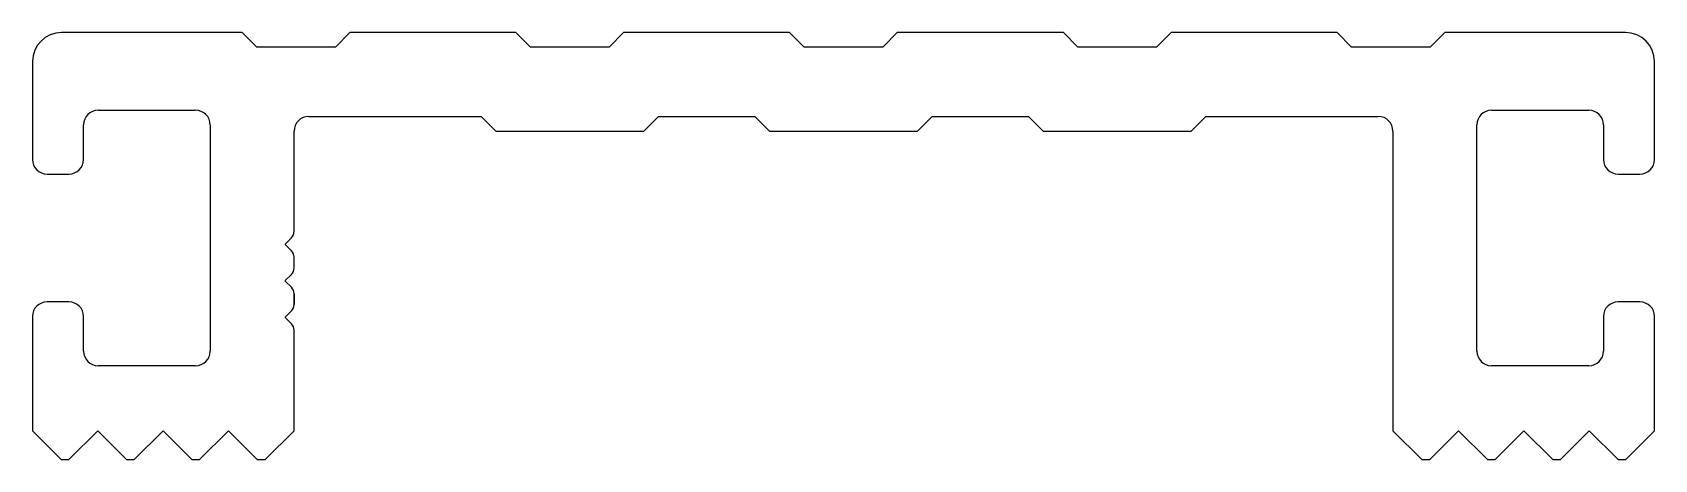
# Model space of a CAD drawing. Header units: inches. Extents: x -22.3 to 22.2, y 0 to 11.7.
import ezdxf

# ---------------------------------------------------------------- set-up
doc = ezdxf.new("R2010")
doc.units = ezdxf.units.IN
doc.header["$MEASUREMENT"] = 0
doc.layers.add('DRAWING', color=4, linetype='Continuous')

msp = doc.modelspace()

# ---------------------------------------------------------------- linework, layer by layer
at = {"layer": 'DRAWING', "color": 7}
for p, q in [((-16.535, 11.749), (-21.484, 11.749)), ((-16.134, 11.349), (-16.535, 11.749)), ((-13.584, 11.749), (-13.984, 11.349)), ((-9.034, 11.749), (-13.584, 11.749)), ((-8.634, 11.349), (-9.034, 11.749)), ((-6.084, 11.749), (-6.484, 11.349)), ((-1.535, 11.749), (-6.084, 11.749)), ((-1.135, 11.349), (-1.535, 11.749)), ((1.415, 11.749), (1.015, 11.349)), ((5.965, 11.749), (1.415, 11.749)), ((6.365, 11.349), (5.965, 11.749)), ((8.915, 11.749), (8.515, 11.349)), ((13.465, 11.749), (8.915, 11.749)), ((13.865, 11.349), (13.465, 11.749)), ((16.415, 11.749), (16.015, 11.349)), ((21.366, 11.749), (16.415, 11.749)), ((-13.984, 11.349), (-16.134, 11.349)), ((-6.484, 11.349), (-8.634, 11.349)), ((1.015, 11.349), (-1.135, 11.349)), ((8.515, 11.349), (6.365, 11.349)), ((16.015, 11.349), (13.865, 11.349)), ((-22.284, 10.949), (-22.284, 8.269)), ((22.166, 8.269), (22.166, 10.949)), ((-20.484, 9.619), (-17.814, 9.619)), ((-14.714, 9.449), (-9.987, 9.449)), ((-9.987, 9.449), (-9.587, 9.049)), ((-5.532, 9.049), (-5.132, 9.449)), ((-5.132, 9.449), (-2.487, 9.449)), ((-2.487, 9.449), (-2.087, 9.049)), ((1.968, 9.049), (2.368, 9.449)), ((2.368, 9.449), (5.013, 9.449)), ((5.013, 9.449), (5.413, 9.049)), ((9.468, 9.049), (9.868, 9.449)), ((9.868, 9.449), (14.596, 9.449)), ((17.696, 9.619), (20.366, 9.619)), ((-20.884, 8.269), (-20.884, 9.219)), ((-17.414, 9.219), (-17.414, 3.019)), ((-15.114, 6.298), (-15.114, 9.049)), ((-9.587, 9.049), (-5.532, 9.049)), ((-2.087, 9.049), (1.968, 9.049)), ((5.413, 9.049), (9.468, 9.049)), ((14.996, 9.049), (14.996, 0.839)), ((17.296, 3.019), (17.296, 9.219)), ((20.766, 9.219), (20.766, 8.269)), ((-21.884, 7.869), (-21.284, 7.869)), ((21.166, 7.869), (21.766, 7.869)), ((-15.114, 6.298), (-15.114, 6.298)), ((-15.114, 6.298), (-15.114, 6.298)), ((-15.114, 6.298), (-15.114, 6.298)), ((-15.114, 6.298), (-15.114, 6.298)), ((-15.114, 6.298), (-15.114, 6.298)), ((-15.359, 5.95), (-15.188, 6.121)), ((-15.188, 5.767), (-15.359, 5.938)), ((-15.114, 5.298), (-15.114, 5.591)), ((-15.359, 4.95), (-15.188, 5.121)), ((-15.188, 4.767), (-15.359, 4.938)), ((-15.114, 4.298), (-15.114, 4.591)), ((-15.114, 4.591), (-15.114, 4.298)), ((-15.114, 4.298), (-15.114, 4.591)), ((-15.114, 4.591), (-15.114, 4.298)), ((-15.114, 4.298), (-15.114, 4.591)), ((-15.114, 4.591), (-15.114, 4.591)), ((-21.284, 4.369), (-21.884, 4.369)), ((-15.359, 3.95), (-15.188, 4.121)), ((21.766, 4.369), (21.166, 4.369)), ((-22.284, 3.969), (-22.284, 0.839)), ((-20.884, 3.019), (-20.884, 3.969)), ((-15.188, 3.767), (-15.359, 3.938)), ((-15.114, 0.839), (-15.114, 3.591)), ((-15.114, 3.591), (-15.114, 3.591)), ((-15.114, 3.591), (-15.114, 3.591)), ((-15.114, 3.591), (-15.114, 3.591)), ((20.766, 3.969), (20.766, 3.019)), ((22.166, 0.839), (22.166, 3.969)), ((-17.814, 2.619), (-20.484, 2.619)), ((20.366, 2.619), (17.696, 2.619)), ((-22.284, 0.839), (-21.494, 0.049)), ((-21.284, 0.049), (-20.494, 0.839)), ((-20.494, 0.839), (-19.704, 0.049)), ((-19.494, 0.049), (-18.704, 0.839)), ((-18.704, 0.839), (-17.914, 0.049)), ((-17.704, 0.049), (-16.914, 0.839)), ((-16.914, 0.839), (-16.124, 0.049)), ((-15.904, 0.049), (-15.114, 0.839)), ((14.996, 0.839), (15.786, 0.049)), ((16.006, 0.049), (16.796, 0.839)), ((16.796, 0.839), (17.586, 0.049)), ((17.796, 0.049), (18.586, 0.839)), ((18.586, 0.839), (19.376, 0.049)), ((19.586, 0.049), (20.376, 0.839)), ((20.376, 0.839), (21.166, 0.049)), ((21.376, 0.049), (22.166, 0.839)), ((-21.494, 0.049), (-21.284, 0.049)), ((-19.704, 0.049), (-19.494, 0.049)), ((-17.914, 0.049), (-17.704, 0.049)), ((-16.124, 0.049), (-15.904, 0.049)), ((15.786, 0.049), (16.006, 0.049)), ((17.586, 0.049), (17.796, 0.049)), ((19.376, 0.049), (19.586, 0.049)), ((21.166, 0.049), (21.376, 0.049))]:
    msp.add_line(p, q, dxfattribs=at)
for centre, radius, start, end in [((-21.484, 10.949), 0.8, 90, 180), ((21.366, 10.949), 0.8, 0, 90), ((-20.484, 9.219), 0.4, 90, 180), ((-17.814, 9.219), 0.4, 0, 90), ((-14.714, 9.049), 0.4, 90, 180), ((14.596, 9.049), 0.4, 0, 90), ((17.696, 9.219), 0.4, 90, 180), ((20.366, 9.219), 0.4, 0, 90), ((-21.884, 8.269), 0.4, 180, 270), ((-21.284, 8.269), 0.4, 270, 0), ((21.166, 8.269), 0.4, 180, 270), ((21.766, 8.269), 0.4, 270, 0), ((-15.364, 6.298), 0.25, 315, 360), ((-15.353, 5.944), 0.008, 135, 225), ((-15.364, 5.591), 0.25, 0, 45), ((-15.353, 4.944), 0.008, 135, 225), ((-15.364, 5.298), 0.25, 315, 360), ((-15.364, 4.591), 0.25, 360, 45), ((-21.884, 3.969), 0.4, 90, 180), ((-21.284, 3.969), 0.4, 360, 90), ((-15.364, 4.298), 0.25, 315, 0), ((21.166, 3.969), 0.4, 90, 180), ((21.766, 3.969), 0.4, 360, 90), ((-15.353, 3.944), 0.008, 135, 225), ((-15.364, 3.591), 0.25, 0, 45), ((-20.484, 3.019), 0.4, 180, 270), ((-17.814, 3.019), 0.4, 270, 360), ((17.696, 3.019), 0.4, 180, 270), ((20.366, 3.019), 0.4, 270, 360)]:
    msp.add_arc(centre, radius, start, end, dxfattribs=at)

doc.saveas('drawing.dxf')
